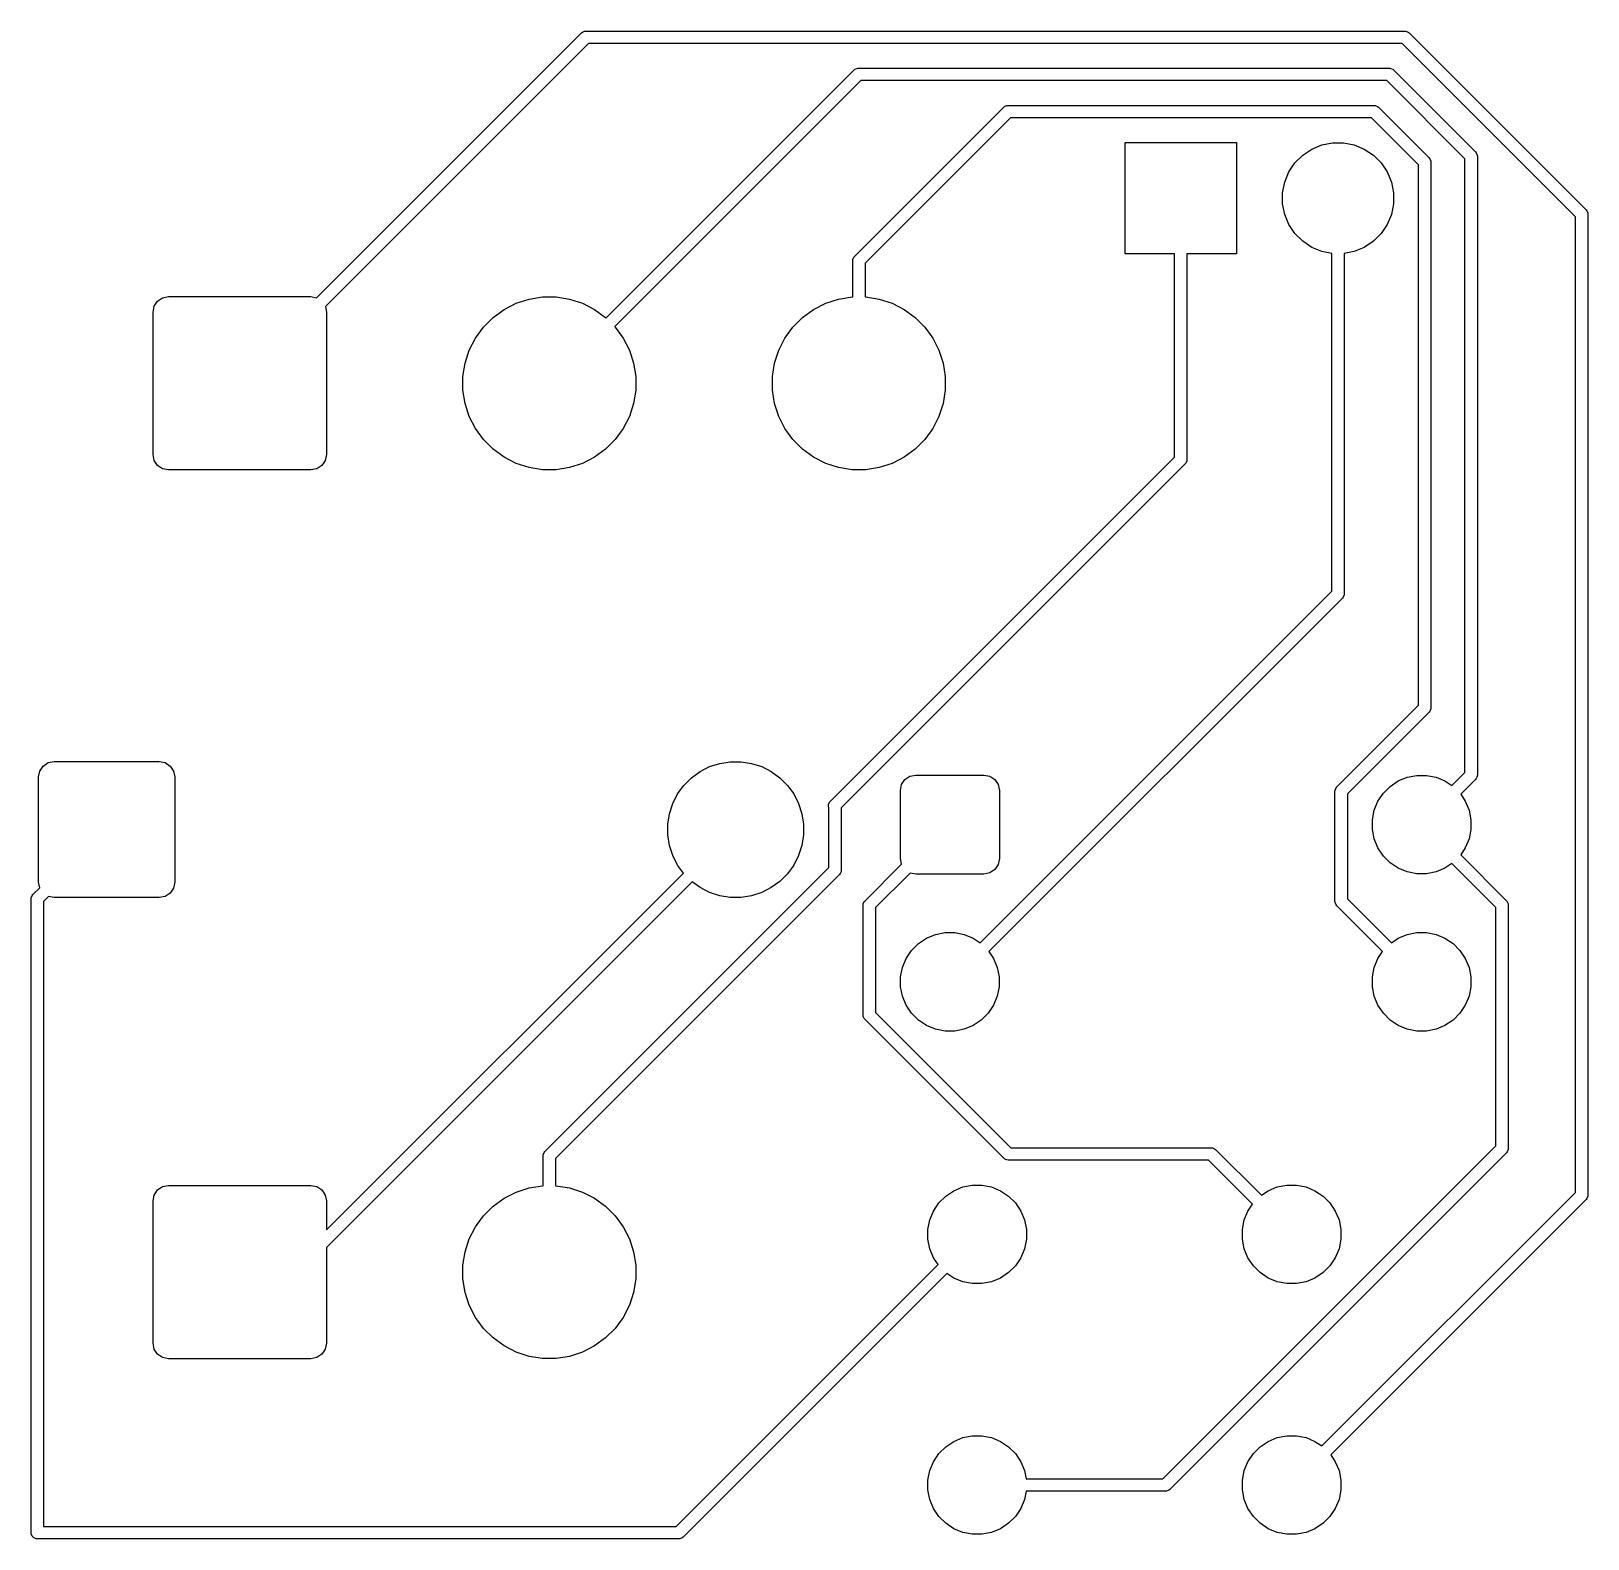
# Model space of a CAD drawing. Header units: millimetres. Extents: x 32.2 to 57.3, y -45.4 to -21.
import ezdxf

# ---------------------------------------------------------------- set-up
doc = ezdxf.new("R2010")
doc.units = ezdxf.units.MM
doc.layers.add('F.Cu', color=13, linetype='CONTINUOUS', true_color=0xc83434)

msp = doc.modelspace()

# ---------------------------------------------------------------- linework, layer by layer
at = {"layer": 'F.Cu', "linetype": 'CONTINUOUS'}
for p, q in [((36.765563, -25.343014), (41.044289, -21.064289)), ((41.044289, -21.064289), (41.059443, -21.051853)), ((41.059443, -21.051853), (41.095491, -21.036921)), ((41.095491, -21.036921), (41.115, -21.035)), ((41.115, -21.035), (54.341955, -21.035)), ((54.341955, -21.035), (54.361464, -21.036921)), ((54.361464, -21.036921), (54.397512, -21.051853)), ((54.397512, -21.051853), (54.412666, -21.064289)), ((54.412666, -21.064289), (57.270711, -23.922334)), ((41.156422, -21.235), (36.906985, -25.484436)), ((54.300533, -21.235), (41.156422, -21.235)), ((57.1, -24.034467), (54.300533, -21.235)), ((41.441186, -25.667391), (45.44429, -21.664289)), ((45.556421, -21.835), (41.582608, -25.808813)), ((45.44429, -21.664289), (45.459443, -21.651852)), ((45.459443, -21.651852), (45.495491, -21.636921)), ((45.495491, -21.636921), (45.515, -21.635)), ((45.515, -21.635), (54.093427, -21.635)), ((54.052005, -21.835), (45.556421, -21.835)), ((55.314999, -23.097994), (54.052005, -21.835)), ((54.093427, -21.635), (54.112936, -21.636921)), ((54.112936, -21.636921), (54.148984, -21.651853)), ((54.148984, -21.651853), (54.164138, -21.664289)), ((54.164138, -21.664289), (55.48571, -22.985861)), ((45.454289, -24.674391), (47.864391, -22.264289)), ((47.864391, -22.264289), (47.879545, -22.251853)), ((47.879545, -22.251853), (47.915593, -22.236921)), ((47.915593, -22.236921), (47.935102, -22.235)), ((47.935102, -22.235), (53.844899, -22.235)), ((53.844899, -22.235), (53.864408, -22.236921)), ((53.864408, -22.236921), (53.900456, -22.251853)), ((53.900456, -22.251853), (53.91561, -22.264289)), ((53.91561, -22.264289), (54.735711, -23.08439)), ((47.976524, -22.435), (45.625, -24.786524)), ((53.803477, -22.435), (47.976524, -22.435)), ((54.565, -23.196523), (53.803477, -22.435)), ((49.825, -24.635), (49.825, -22.835)), ((49.825, -22.835), (51.625, -22.835)), ((51.625, -22.835), (51.625, -24.635)), ((52.840743, -22.941271), (53.003744, -22.873754)), ((53.003744, -22.873754), (53.176785, -22.839334)), ((53.176785, -22.839334), (53.353215, -22.839334)), ((53.353215, -22.839334), (53.526256, -22.873754)), ((53.526256, -22.873754), (53.689257, -22.941271)), ((52.569291, -23.164046), (52.694046, -23.039291)), ((52.694046, -23.039291), (52.840743, -22.941271)), ((53.689257, -22.941271), (53.835954, -23.039291)), ((53.835954, -23.039291), (53.960709, -23.164046)), ((54.735711, -23.08439), (54.748147, -23.099544)), ((54.748147, -23.099544), (54.763079, -23.135592)), ((55.314999, -33.013579), (55.314999, -23.097994)), ((55.48571, -22.985861), (55.498146, -23.001015)), ((55.498146, -23.001015), (55.513078, -23.037063)), ((55.513078, -23.037063), (55.514999, -23.056572)), ((55.514999, -23.056572), (55.514999, -33.055001)), ((52.403754, -23.473744), (52.471271, -23.310743)), ((52.471271, -23.310743), (52.569291, -23.164046)), ((53.960709, -23.164046), (54.058729, -23.310743)), ((54.058729, -23.310743), (54.126246, -23.473744)), ((54.565, -31.9251), (54.565, -23.196523)), ((54.763079, -23.135592), (54.765, -23.155101)), ((54.765, -23.155101), (54.765, -31.966522)), ((52.369334, -23.646785), (52.403754, -23.473744)), ((54.126246, -23.473744), (54.160666, -23.646785)), ((52.369334, -23.823215), (52.369334, -23.646785)), ((52.403754, -23.996256), (52.369334, -23.823215)), ((54.160666, -23.823215), (54.126246, -23.996256)), ((54.160666, -23.646785), (54.160666, -23.823215)), ((52.471271, -24.159257), (52.403754, -23.996256)), ((54.126246, -23.996256), (54.058729, -24.159257)), ((57.1, -39.798578), (57.1, -24.034467)), ((57.270711, -23.922334), (57.283147, -23.937488)), ((57.283147, -23.937488), (57.298079, -23.973536)), ((57.298079, -23.973536), (57.3, -23.993045)), ((57.3, -23.993045), (57.3, -39.84)), ((52.569291, -24.305954), (52.471271, -24.159257)), ((52.694046, -24.430709), (52.569291, -24.305954)), ((53.960709, -24.305954), (53.835954, -24.430709)), ((54.058729, -24.159257), (53.960709, -24.305954)), ((50.625, -24.635), (49.825, -24.635)), ((50.625, -27.91599), (50.625, -24.635)), ((51.625, -24.635), (50.825, -24.635)), ((50.825, -24.635), (50.825, -27.957412)), ((52.840743, -24.528729), (52.694046, -24.430709)), ((53.003744, -24.596246), (52.840743, -24.528729)), ((53.165, -24.628321), (53.003744, -24.596246)), ((53.165, -30.083578), (53.165, -24.628321)), ((53.526256, -24.596246), (53.365, -24.628321)), ((53.365, -24.628321), (53.365, -30.125)), ((53.689257, -24.528729), (53.526256, -24.596246)), ((53.835954, -24.430709), (53.689257, -24.528729)), ((45.425, -24.745102), (45.426921, -24.725593)), ((45.425, -25.329316), (45.425, -24.745102)), ((45.426921, -24.725593), (45.441853, -24.689545)), ((45.441853, -24.689545), (45.454289, -24.674391)), ((45.625, -24.786524), (45.625, -25.329316)), ((34.198224, -25.398224), (34.27933, -25.34403)), ((34.27933, -25.34403), (34.375002, -25.325001)), ((34.375002, -25.325001), (36.674999, -25.325)), ((36.674999, -25.325), (36.765563, -25.343014)), ((39.989243, -25.431569), (40.198176, -25.363682)), ((40.198176, -25.363682), (40.415157, -25.329316)), ((40.415157, -25.329316), (40.634843, -25.329316)), ((40.634843, -25.329316), (40.851824, -25.363682)), ((40.851824, -25.363682), (41.060757, -25.431569)), ((44.989243, -25.431569), (45.198176, -25.363682)), ((45.198176, -25.363682), (45.415157, -25.329316)), ((45.415157, -25.329316), (45.425, -25.329316)), ((45.625, -25.329316), (45.634843, -25.329316)), ((45.634843, -25.329316), (45.851824, -25.363682)), ((45.851824, -25.363682), (46.060757, -25.431569)), ((34.125, -25.575001), (34.14403, -25.47933)), ((34.125001, -27.874998), (34.125, -25.575001)), ((34.14403, -25.47933), (34.198224, -25.398224)), ((36.906985, -25.484436), (36.924999, -25.575002)), ((36.924999, -25.575002), (36.925, -27.874999)), ((39.615773, -25.660432), (39.793502, -25.531304)), ((39.793502, -25.531304), (39.989243, -25.431569)), ((41.060757, -25.431569), (41.256498, -25.531304)), ((41.256498, -25.531304), (41.434227, -25.660432)), ((44.615773, -25.660432), (44.793502, -25.531304)), ((44.793502, -25.531304), (44.989243, -25.431569)), ((46.060757, -25.431569), (46.256498, -25.531304)), ((46.256498, -25.531304), (46.434227, -25.660432)), ((39.331304, -25.993502), (39.460432, -25.815773)), ((39.460432, -25.815773), (39.615773, -25.660432)), ((41.434227, -25.660432), (41.441186, -25.667391)), ((41.582608, -25.808813), (41.589568, -25.815773)), ((41.589568, -25.815773), (41.718696, -25.993502)), ((44.331304, -25.993502), (44.460432, -25.815773)), ((44.460432, -25.815773), (44.615773, -25.660432)), ((46.434227, -25.660432), (46.589568, -25.815773)), ((46.589568, -25.815773), (46.718696, -25.993502)), ((39.231569, -26.189243), (39.331304, -25.993502)), ((41.718696, -25.993502), (41.818431, -26.189243)), ((44.231569, -26.189243), (44.331304, -25.993502)), ((46.718696, -25.993502), (46.818431, -26.189243)), ((39.129316, -26.615157), (39.163682, -26.398176)), ((39.163682, -26.398176), (39.231569, -26.189243)), ((41.818431, -26.189243), (41.886318, -26.398176)), ((41.886318, -26.398176), (41.920684, -26.615157)), ((44.129316, -26.615157), (44.163682, -26.398176)), ((44.163682, -26.398176), (44.231569, -26.189243)), ((46.818431, -26.189243), (46.886318, -26.398176)), ((46.886318, -26.398176), (46.920684, -26.615157)), ((39.129316, -26.834843), (39.129316, -26.615157)), ((41.920684, -26.615157), (41.920684, -26.834843)), ((44.129316, -26.834843), (44.129316, -26.615157)), ((46.920684, -26.615157), (46.920684, -26.834843)), ((39.163682, -27.051824), (39.129316, -26.834843)), ((41.920684, -26.834843), (41.886318, -27.051824)), ((44.163682, -27.051824), (44.129316, -26.834843)), ((46.920684, -26.834843), (46.886318, -27.051824)), ((39.231569, -27.260757), (39.163682, -27.051824)), ((41.886318, -27.051824), (41.818431, -27.260757)), ((44.231569, -27.260757), (44.163682, -27.051824)), ((46.886318, -27.051824), (46.818431, -27.260757)), ((39.331304, -27.456498), (39.231569, -27.260757)), ((41.818431, -27.260757), (41.718696, -27.456498)), ((44.331304, -27.456498), (44.231569, -27.260757)), ((46.818431, -27.260757), (46.718696, -27.456498)), ((39.460432, -27.634227), (39.331304, -27.456498)), ((39.615773, -27.789568), (39.460432, -27.634227)), ((41.589568, -27.634227), (41.434227, -27.789568)), ((41.718696, -27.456498), (41.589568, -27.634227)), ((44.460432, -27.634227), (44.331304, -27.456498)), ((44.615773, -27.789568), (44.460432, -27.634227)), ((46.589568, -27.634227), (46.434227, -27.789568)), ((46.718696, -27.456498), (46.589568, -27.634227)), ((34.14403, -27.97067), (34.125001, -27.874998)), ((36.925, -27.874999), (36.90597, -27.97067)), ((39.793502, -27.918696), (39.615773, -27.789568)), ((41.434227, -27.789568), (41.256498, -27.918696)), ((44.793502, -27.918696), (44.615773, -27.789568)), ((46.434227, -27.789568), (46.256498, -27.918696)), ((34.198224, -28.051776), (34.14403, -27.97067)), ((34.27933, -28.10597), (34.198224, -28.051776)), ((34.375001, -28.125), (34.27933, -28.10597)), ((36.674998, -28.124999), (34.375001, -28.125)), ((36.77067, -28.10597), (36.674998, -28.124999)), ((36.851776, -28.051776), (36.77067, -28.10597)), ((36.90597, -27.97067), (36.851776, -28.051776)), ((39.989243, -28.018431), (39.793502, -27.918696)), ((40.198176, -28.086318), (39.989243, -28.018431)), ((40.415157, -28.120684), (40.198176, -28.086318)), ((40.634843, -28.120684), (40.415157, -28.120684)), ((40.851824, -28.086318), (40.634843, -28.120684)), ((41.060757, -28.018431), (40.851824, -28.086318)), ((41.256498, -27.918696), (41.060757, -28.018431)), ((44.989243, -28.018431), (44.793502, -27.918696)), ((45.198176, -28.086318), (44.989243, -28.018431)), ((45.070495, -33.470495), (50.625, -27.91599)), ((45.415157, -28.120684), (45.198176, -28.086318)), ((50.795711, -28.028123), (45.241206, -33.582628)), ((45.634843, -28.120684), (45.415157, -28.120684)), ((45.851824, -28.086318), (45.634843, -28.120684)), ((46.060757, -28.018431), (45.851824, -28.086318)), ((46.256498, -27.918696), (46.060757, -28.018431)), ((50.808147, -28.01297), (50.795711, -28.028123)), ((50.81252, -28.002411), (50.808147, -28.01297)), ((50.823079, -27.976921), (50.81252, -28.002411)), ((50.825, -27.957412), (50.823079, -27.976921)), ((47.484214, -35.764363), (53.165, -30.083578)), ((53.363079, -30.144509), (53.348147, -30.180557)), ((53.365, -30.125), (53.363079, -30.144509)), ((53.335711, -30.195711), (47.625636, -35.905785)), ((53.348147, -30.180557), (53.335711, -30.195711)), ((53.244289, -33.245811), (54.565, -31.9251)), ((54.73571, -32.037233), (53.415, -33.357943)), ((54.748147, -32.02208), (54.73571, -32.037233)), ((54.75252, -32.011521), (54.748147, -32.02208)), ((54.763079, -31.986031), (54.75252, -32.011521)), ((54.765, -31.966522), (54.763079, -31.986031)), ((32.29403, -32.989329), (32.348223, -32.908223)), ((32.348223, -32.908223), (32.429329, -32.85403)), ((32.429329, -32.85403), (32.525, -32.835001)), ((32.525, -32.835001), (34.225001, -32.835)), ((34.225001, -32.835), (34.320671, -32.85403)), ((34.320671, -32.85403), (34.401777, -32.908223)), ((34.401777, -32.908223), (34.45597, -32.989329)), ((42.960252, -32.997096), (43.114048, -32.918733)), ((43.114048, -32.918733), (43.27821, -32.865393)), ((43.27821, -32.865393), (43.448695, -32.838391)), ((43.448695, -32.838391), (43.621305, -32.838391)), ((43.621305, -32.838391), (43.79179, -32.865393)), ((43.79179, -32.865393), (43.955952, -32.918733)), ((43.955952, -32.918733), (44.109748, -32.997096)), ((32.275, -33.084999), (32.29403, -32.989329)), ((32.275001, -34.785), (32.275, -33.084999)), ((34.45597, -32.989329), (34.474999, -33.085)), ((34.474999, -33.085), (34.475, -34.785001)), ((42.698553, -33.220607), (42.820607, -33.098553)), ((42.820607, -33.098553), (42.960252, -32.997096)), ((44.109748, -32.997096), (44.249393, -33.098553)), ((44.249393, -33.098553), (44.371447, -33.220607)), ((46.21403, -33.209329), (46.268223, -33.128223)), ((46.268223, -33.128223), (46.349329, -33.07403)), ((46.349329, -33.07403), (46.445, -33.055)), ((46.445, -33.055), (47.545, -33.055)), ((47.545, -33.055), (47.640671, -33.07403)), ((47.640671, -33.07403), (47.721777, -33.128223)), ((47.721777, -33.128223), (47.77597, -33.209329)), ((54.107485, -33.236592), (54.237883, -33.149463)), ((54.237883, -33.149463), (54.382772, -33.089448)), ((54.382772, -33.089448), (54.536586, -33.058852)), ((54.536586, -33.058852), (54.693414, -33.058852)), ((54.693414, -33.058852), (54.847228, -33.089448)), ((54.847228, -33.089448), (54.992117, -33.149463)), ((54.992117, -33.149463), (55.104214, -33.224364)), ((55.104214, -33.224364), (55.314999, -33.013579)), ((55.485709, -33.125712), (55.245635, -33.365785)), ((55.498146, -33.110559), (55.485709, -33.125712)), ((55.50689, -33.089448), (55.498146, -33.110559)), ((55.513078, -33.07451), (55.50689, -33.089448)), ((55.514999, -33.055001), (55.513078, -33.07451)), ((42.518733, -33.514048), (42.597096, -33.360252)), ((42.597096, -33.360252), (42.698553, -33.220607)), ((44.371447, -33.220607), (44.472904, -33.360252)), ((44.472904, -33.360252), (44.551267, -33.514048)), ((46.195, -33.305), (46.21403, -33.209329)), ((46.195, -34.405), (46.195, -33.305)), ((47.77597, -33.209329), (47.795, -33.305)), ((47.795, -33.305), (47.795, -34.405)), ((53.215, -33.316522), (53.216921, -33.297013)), ((53.215, -35.095), (53.215, -33.316522)), ((53.216921, -33.297013), (53.231853, -33.260965)), ((53.231853, -33.260965), (53.244289, -33.245811)), ((53.415, -33.357943), (53.415, -35.053578)), ((53.909463, -33.477883), (53.996592, -33.347485)), ((53.996592, -33.347485), (54.107485, -33.236592)), ((55.245635, -33.365785), (55.320537, -33.477883)), ((42.438391, -33.848695), (42.465393, -33.67821)), ((42.465393, -33.67821), (42.518733, -33.514048)), ((44.551267, -33.514048), (44.604607, -33.67821)), ((44.604607, -33.67821), (44.631609, -33.848695)), ((45.036921, -33.527903), (45.051853, -33.491855)), ((45.036921, -33.566921), (45.036921, -33.527903)), ((45.041206, -33.577265), (45.036921, -33.566921)), ((45.041206, -34.550114), (45.041206, -33.577265)), ((45.051853, -33.491855), (45.064289, -33.476701)), ((45.064289, -33.476701), (45.07049, -33.4705)), ((45.07049, -33.4705), (45.070495, -33.470495)), ((45.241206, -33.582628), (45.241206, -34.591536)), ((53.818852, -33.776586), (53.849448, -33.622772)), ((53.849448, -33.622772), (53.909463, -33.477883)), ((55.320537, -33.477883), (55.380552, -33.622772)), ((55.380552, -33.622772), (55.411148, -33.776586)), ((42.438391, -34.021305), (42.438391, -33.848695)), ((44.631609, -33.848695), (44.631609, -34.021305)), ((53.818852, -33.933414), (53.818852, -33.776586)), ((53.849448, -34.087228), (53.818852, -33.933414)), ((55.411148, -33.933414), (55.380552, -34.087228)), ((55.411148, -33.776586), (55.411148, -33.933414)), ((42.465393, -34.19179), (42.438391, -34.021305)), ((42.518733, -34.355952), (42.465393, -34.19179)), ((44.604607, -34.19179), (44.551267, -34.355952)), ((44.631609, -34.021305), (44.604607, -34.19179)), ((53.909463, -34.232117), (53.849448, -34.087228)), ((55.380552, -34.087228), (55.320537, -34.232117)), ((42.597096, -34.509748), (42.518733, -34.355952)), ((44.551267, -34.355952), (44.472904, -34.509748)), ((46.213014, -34.495564), (46.195, -34.405)), ((47.795, -34.405), (47.77597, -34.500671)), ((53.996592, -34.362515), (53.909463, -34.232117)), ((54.107485, -34.473408), (53.996592, -34.362515)), ((55.320537, -34.232117), (55.245636, -34.344214)), ((55.245636, -34.344214), (55.985711, -35.08429)), ((36.924999, -40.403578), (42.690402, -34.638175)), ((40.454289, -39.137031), (45.041206, -34.550114)), ((45.211917, -34.662247), (40.625, -39.249164)), ((42.690402, -34.638175), (42.597096, -34.509748)), ((44.371447, -34.649393), (44.249393, -34.771447)), ((44.472904, -34.509748), (44.371447, -34.649393)), ((45.224353, -34.647093), (45.211917, -34.662247)), ((45.22896, -34.63597), (45.224353, -34.647093)), ((45.239285, -34.611045), (45.22896, -34.63597)), ((45.241206, -34.591536), (45.239285, -34.611045)), ((45.624289, -35.084289), (46.213014, -34.495564)), ((46.354435, -34.636985), (45.795, -35.196421)), ((46.445, -34.655), (46.354435, -34.636985)), ((47.545, -34.655), (46.445, -34.655)), ((47.640671, -34.63597), (47.545, -34.655)), ((47.721777, -34.581777), (47.640671, -34.63597)), ((47.77597, -34.500671), (47.721777, -34.581777)), ((54.237883, -34.560537), (54.107485, -34.473408)), ((54.382772, -34.620552), (54.237883, -34.560537)), ((54.536586, -34.651148), (54.382772, -34.620552)), ((54.693414, -34.651148), (54.536586, -34.651148)), ((54.847228, -34.620552), (54.693414, -34.651148)), ((54.992117, -34.560537), (54.847228, -34.620552)), ((55.104214, -34.485636), (54.992117, -34.560537)), ((55.815, -35.196421), (55.104214, -34.485636)), ((32.184187, -34.984391), (32.293014, -34.875563)), ((32.293014, -34.875563), (32.275001, -34.785)), ((34.45597, -34.880671), (34.401777, -34.961777)), ((34.475, -34.785001), (34.45597, -34.880671)), ((42.831824, -34.779597), (36.924999, -40.686422)), ((42.960252, -34.872904), (42.831824, -34.779597)), ((43.114048, -34.951267), (42.960252, -34.872904)), ((43.27821, -35.004607), (43.114048, -34.951267)), ((43.955952, -34.951267), (43.79179, -35.004607)), ((44.109748, -34.872904), (43.955952, -34.951267)), ((44.249393, -34.771447), (44.109748, -34.872904)), ((32.154898, -35.055102), (32.156819, -35.035593)), ((32.154898, -45.295), (32.154898, -35.055102)), ((32.156819, -35.035593), (32.171751, -34.999545)), ((32.171751, -34.999545), (32.184187, -34.984391)), ((32.434436, -35.016985), (32.354898, -35.096523)), ((32.354898, -35.096523), (32.354898, -45.195)), ((32.524999, -35.035), (32.434436, -35.016985)), ((34.225, -35.034999), (32.524999, -35.035)), ((34.320671, -35.01597), (34.225, -35.034999)), ((34.401777, -34.961777), (34.320671, -35.01597)), ((43.448695, -35.031609), (43.27821, -35.004607)), ((43.621305, -35.031609), (43.448695, -35.031609)), ((43.79179, -35.004607), (43.621305, -35.031609)), ((45.595, -35.155), (45.596921, -35.135491)), ((45.595, -36.933478), (45.595, -35.155)), ((45.596921, -35.135491), (45.611853, -35.099443)), ((45.611853, -35.099443), (45.624289, -35.084289)), ((45.795, -35.196421), (45.795, -36.892056)), ((53.216921, -35.114509), (53.215, -35.095)), ((53.231853, -35.150557), (53.216921, -35.114509)), ((53.244289, -35.165711), (53.231853, -35.150557)), ((53.984364, -35.905785), (53.244289, -35.165711)), ((53.415, -35.053578), (54.125785, -35.764364)), ((55.815, -39.043578), (55.815, -35.196421)), ((55.985711, -35.08429), (55.998148, -35.099443)), ((55.998148, -35.099443), (56.004388, -35.114509)), ((56.004388, -35.114509), (56.013079, -35.135491)), ((56.013079, -35.135491), (56.015, -35.155)), ((56.015, -35.155), (56.015, -39.085)), ((46.487485, -35.776592), (46.617883, -35.689463)), ((46.617883, -35.689463), (46.762772, -35.629448)), ((46.762772, -35.629448), (46.916586, -35.598852)), ((46.916586, -35.598852), (47.073414, -35.598852)), ((47.073414, -35.598852), (47.227228, -35.629448)), ((47.227228, -35.629448), (47.372117, -35.689463)), ((47.372117, -35.689463), (47.484214, -35.764363)), ((54.125785, -35.764364), (54.237883, -35.689463)), ((54.237883, -35.689463), (54.382772, -35.629448)), ((54.382772, -35.629448), (54.536586, -35.598852)), ((54.536586, -35.598852), (54.693414, -35.598852)), ((54.693414, -35.598852), (54.847228, -35.629448)), ((54.847228, -35.629448), (54.992117, -35.689463)), ((54.992117, -35.689463), (55.122515, -35.776592)), ((46.289463, -36.017883), (46.376592, -35.887485)), ((46.376592, -35.887485), (46.487485, -35.776592)), ((47.625636, -35.905785), (47.700537, -36.017883)), ((53.909463, -36.017883), (53.984364, -35.905785)), ((55.122515, -35.776592), (55.233408, -35.887485)), ((55.233408, -35.887485), (55.320537, -36.017883)), ((46.198852, -36.316586), (46.229448, -36.162772)), ((46.229448, -36.162772), (46.289463, -36.017883)), ((47.700537, -36.017883), (47.760552, -36.162772)), ((47.760552, -36.162772), (47.791148, -36.316586)), ((53.818852, -36.316586), (53.849448, -36.162772)), ((53.849448, -36.162772), (53.909463, -36.017883)), ((55.320537, -36.017883), (55.380552, -36.162772)), ((55.380552, -36.162772), (55.411148, -36.316586)), ((46.198852, -36.473414), (46.198852, -36.316586)), ((47.791148, -36.316586), (47.791148, -36.473414)), ((53.818852, -36.473414), (53.818852, -36.316586)), ((55.411148, -36.316586), (55.411148, -36.473414)), ((46.229448, -36.627228), (46.198852, -36.473414)), ((46.289463, -36.772117), (46.229448, -36.627228)), ((47.760552, -36.627228), (47.700537, -36.772117)), ((47.791148, -36.473414), (47.760552, -36.627228)), ((53.849448, -36.627228), (53.818852, -36.473414)), ((53.909463, -36.772117), (53.849448, -36.627228)), ((55.380552, -36.627228), (55.320537, -36.772117)), ((55.411148, -36.473414), (55.380552, -36.627228)), ((45.596921, -36.952987), (45.595, -36.933478)), ((45.611853, -36.989035), (45.596921, -36.952987)), ((45.795, -36.892056), (47.977944, -39.075)), ((46.376592, -36.902515), (46.289463, -36.772117)), ((46.487485, -37.013408), (46.376592, -36.902515)), ((47.613408, -36.902515), (47.502515, -37.013408)), ((47.700537, -36.772117), (47.613408, -36.902515)), ((53.996592, -36.902515), (53.909463, -36.772117)), ((54.107485, -37.013408), (53.996592, -36.902515)), ((55.233408, -36.902515), (55.122515, -37.013408)), ((55.320537, -36.772117), (55.233408, -36.902515)), ((45.624289, -37.004189), (45.611853, -36.989035)), ((47.865811, -39.245711), (45.624289, -37.004189)), ((46.617883, -37.100537), (46.487485, -37.013408)), ((46.762772, -37.160552), (46.617883, -37.100537)), ((46.916586, -37.191148), (46.762772, -37.160552)), ((47.073414, -37.191148), (46.916586, -37.191148)), ((47.227228, -37.160552), (47.073414, -37.191148)), ((47.372117, -37.100537), (47.227228, -37.160552)), ((47.502515, -37.013408), (47.372117, -37.100537)), ((54.237883, -37.100537), (54.107485, -37.013408)), ((54.382772, -37.160552), (54.237883, -37.100537)), ((54.536586, -37.191148), (54.382772, -37.160552)), ((54.693414, -37.191148), (54.536586, -37.191148)), ((54.847228, -37.160552), (54.693414, -37.191148)), ((54.992117, -37.100537), (54.847228, -37.160552)), ((55.122515, -37.013408), (54.992117, -37.100537)), ((40.425, -39.207742), (40.426921, -39.188233)), ((40.425, -39.689316), (40.425, -39.207742)), ((40.426921, -39.188233), (40.441853, -39.152185)), ((40.441853, -39.152185), (40.454289, -39.137031)), ((47.977944, -39.075), (51.215, -39.075)), ((50.433578, -44.425), (55.815, -39.043578)), ((55.985711, -39.155711), (50.545711, -44.595711)), ((51.215, -39.075), (51.234509, -39.076921)), ((51.234509, -39.076921), (51.270557, -39.091853)), ((51.270557, -39.091853), (51.285711, -39.104289)), ((51.285711, -39.104289), (52.025785, -39.844364)), ((55.998147, -39.140557), (55.985711, -39.155711)), ((56.013079, -39.104509), (55.998147, -39.140557)), ((56.015, -39.085), (56.013079, -39.104509)), ((40.625, -39.249164), (40.625, -39.689316)), ((47.880965, -39.258147), (47.865811, -39.245711)), ((47.917013, -39.273079), (47.880965, -39.258147)), ((47.936522, -39.275), (47.917013, -39.273079)), ((51.173578, -39.275), (47.936522, -39.275)), ((51.884364, -39.985785), (51.173578, -39.275)), ((34.198224, -39.758224), (34.27933, -39.70403)), ((34.27933, -39.70403), (34.375002, -39.685001)), ((34.375002, -39.685001), (36.674999, -39.685)), ((36.674999, -39.685), (36.77067, -39.70403)), ((36.77067, -39.70403), (36.851776, -39.758224)), ((39.989243, -39.791569), (40.198176, -39.723682)), ((40.198176, -39.723682), (40.415157, -39.689316)), ((40.415157, -39.689316), (40.425, -39.689316)), ((40.625, -39.689316), (40.634843, -39.689316)), ((40.634843, -39.689316), (40.851824, -39.723682)), ((40.851824, -39.723682), (41.060757, -39.791569)), ((47.057883, -39.769463), (47.202772, -39.709448)), ((47.202772, -39.709448), (47.356586, -39.678852)), ((47.356586, -39.678852), (47.513414, -39.678852)), ((47.513414, -39.678852), (47.667228, -39.709448)), ((47.667228, -39.709448), (47.812117, -39.769463)), ((52.137883, -39.769463), (52.282772, -39.709448)), ((52.282772, -39.709448), (52.436586, -39.678852)), ((52.436586, -39.678852), (52.593414, -39.678852)), ((52.593414, -39.678852), (52.747228, -39.709448)), ((52.747228, -39.709448), (52.892117, -39.769463)), ((34.125, -39.935001), (34.14403, -39.83933)), ((34.125001, -42.234998), (34.125, -39.935001)), ((34.14403, -39.83933), (34.198224, -39.758224)), ((36.851776, -39.758224), (36.90597, -39.83933)), ((36.90597, -39.83933), (36.924999, -39.935002)), ((36.924999, -39.935002), (36.924999, -40.403578)), ((39.615773, -40.020432), (39.793502, -39.891304)), ((39.793502, -39.891304), (39.989243, -39.791569)), ((41.060757, -39.791569), (41.256498, -39.891304)), ((41.256498, -39.891304), (41.434227, -40.020432)), ((46.729463, -40.097883), (46.816592, -39.967485)), ((46.816592, -39.967485), (46.927485, -39.856592)), ((46.927485, -39.856592), (47.057883, -39.769463)), ((47.812117, -39.769463), (47.942515, -39.856592)), ((47.942515, -39.856592), (48.053408, -39.967485)), ((48.053408, -39.967485), (48.140537, -40.097883)), ((52.025785, -39.844364), (52.137883, -39.769463)), ((52.892117, -39.769463), (53.022515, -39.856592)), ((53.004214, -43.894363), (57.1, -39.798578)), ((53.022515, -39.856592), (53.133408, -39.967485)), ((53.133408, -39.967485), (53.220537, -40.097883)), ((57.270711, -39.91071), (53.145636, -44.035785)), ((57.283148, -39.895557), (57.270711, -39.91071)), ((57.298079, -39.859509), (57.283148, -39.895557)), ((57.3, -39.84), (57.298079, -39.859509)), ((39.331304, -40.353502), (39.460432, -40.175773)), ((39.460432, -40.175773), (39.615773, -40.020432)), ((41.434227, -40.020432), (41.589568, -40.175773)), ((41.589568, -40.175773), (41.718696, -40.353502)), ((46.669448, -40.242772), (46.729463, -40.097883)), ((48.140537, -40.097883), (48.200552, -40.242772)), ((51.749448, -40.242772), (51.809463, -40.097883)), ((51.809463, -40.097883), (51.884364, -39.985785)), ((53.220537, -40.097883), (53.280552, -40.242772)), ((39.231569, -40.549243), (39.331304, -40.353502)), ((41.718696, -40.353502), (41.818431, -40.549243)), ((46.638852, -40.396586), (46.669448, -40.242772)), ((46.638852, -40.553414), (46.638852, -40.396586)), ((48.200552, -40.242772), (48.231148, -40.396586)), ((48.231148, -40.396586), (48.231148, -40.553414)), ((51.718852, -40.396586), (51.749448, -40.242772)), ((51.718852, -40.553414), (51.718852, -40.396586)), ((53.280552, -40.242772), (53.311148, -40.396586)), ((53.311148, -40.396586), (53.311148, -40.553414)), ((36.924999, -40.686422), (36.925, -42.234999)), ((39.163682, -40.758176), (39.231569, -40.549243)), ((41.818431, -40.549243), (41.886318, -40.758176)), ((46.669448, -40.707228), (46.638852, -40.553414)), ((46.729463, -40.852117), (46.669448, -40.707228)), ((48.200552, -40.707228), (48.140537, -40.852117)), ((48.231148, -40.553414), (48.200552, -40.707228)), ((51.749448, -40.707228), (51.718852, -40.553414)), ((51.809463, -40.852117), (51.749448, -40.707228)), ((53.280552, -40.707228), (53.220537, -40.852117)), ((53.311148, -40.553414), (53.280552, -40.707228)), ((39.129316, -40.975157), (39.163682, -40.758176)), ((39.129316, -41.194843), (39.129316, -40.975157)), ((41.886318, -40.758176), (41.920684, -40.975157)), ((41.920684, -40.975157), (41.920684, -41.194843)), ((42.573578, -45.195), (46.804364, -40.964214)), ((46.804364, -40.964214), (46.729463, -40.852117)), ((48.053408, -40.982515), (47.942515, -41.093408)), ((48.140537, -40.852117), (48.053408, -40.982515)), ((51.896592, -40.982515), (51.809463, -40.852117)), ((52.007485, -41.093408), (51.896592, -40.982515)), ((53.133408, -40.982515), (53.022515, -41.093408)), ((53.220537, -40.852117), (53.133408, -40.982515)), ((39.163682, -41.411824), (39.129316, -41.194843)), ((41.920684, -41.194843), (41.886318, -41.411824)), ((46.945785, -41.105635), (42.685711, -45.365711)), ((47.057883, -41.180537), (46.945785, -41.105635)), ((47.202772, -41.240552), (47.057883, -41.180537)), ((47.812117, -41.180537), (47.667228, -41.240552)), ((47.942515, -41.093408), (47.812117, -41.180537)), ((52.137883, -41.180537), (52.007485, -41.093408)), ((52.282772, -41.240552), (52.137883, -41.180537)), ((52.892117, -41.180537), (52.747228, -41.240552)), ((53.022515, -41.093408), (52.892117, -41.180537)), ((39.231569, -41.620757), (39.163682, -41.411824)), ((41.886318, -41.411824), (41.818431, -41.620757)), ((47.356586, -41.271148), (47.202772, -41.240552)), ((47.513414, -41.271148), (47.356586, -41.271148)), ((47.667228, -41.240552), (47.513414, -41.271148)), ((52.436586, -41.271148), (52.282772, -41.240552)), ((52.593414, -41.271148), (52.436586, -41.271148)), ((52.747228, -41.240552), (52.593414, -41.271148)), ((39.331304, -41.816498), (39.231569, -41.620757)), ((41.818431, -41.620757), (41.718696, -41.816498)), ((39.460432, -41.994227), (39.331304, -41.816498)), ((41.718696, -41.816498), (41.589568, -41.994227)), ((34.14403, -42.33067), (34.125001, -42.234998)), ((36.925, -42.234999), (36.90597, -42.33067)), ((39.615773, -42.149568), (39.460432, -41.994227)), ((39.793502, -42.278696), (39.615773, -42.149568)), ((41.434227, -42.149568), (41.256498, -42.278696)), ((41.589568, -41.994227), (41.434227, -42.149568)), ((34.198224, -42.411776), (34.14403, -42.33067)), ((34.27933, -42.46597), (34.198224, -42.411776)), ((34.375001, -42.485), (34.27933, -42.46597)), ((36.674998, -42.484999), (34.375001, -42.485)), ((36.77067, -42.46597), (36.674998, -42.484999)), ((36.851776, -42.411776), (36.77067, -42.46597)), ((36.90597, -42.33067), (36.851776, -42.411776)), ((39.989243, -42.378431), (39.793502, -42.278696)), ((40.198176, -42.446318), (39.989243, -42.378431)), ((40.415157, -42.480684), (40.198176, -42.446318)), ((40.634843, -42.480684), (40.415157, -42.480684)), ((40.851824, -42.446318), (40.634843, -42.480684)), ((41.060757, -42.378431), (40.851824, -42.446318)), ((41.256498, -42.278696), (41.060757, -42.378431)), ((47.202772, -43.759448), (47.356586, -43.728852)), ((47.356586, -43.728852), (47.513414, -43.728852)), ((47.513414, -43.728852), (47.667228, -43.759448)), ((52.282772, -43.759448), (52.436586, -43.728852)), ((52.436586, -43.728852), (52.593414, -43.728852)), ((52.593414, -43.728852), (52.747228, -43.759448)), ((46.816592, -44.017485), (46.927485, -43.906592)), ((46.927485, -43.906592), (47.057883, -43.819463)), ((47.057883, -43.819463), (47.202772, -43.759448)), ((47.667228, -43.759448), (47.812117, -43.819463)), ((47.812117, -43.819463), (47.942515, -43.906592)), ((47.942515, -43.906592), (48.053408, -44.017485)), ((51.896592, -44.017485), (52.007485, -43.906592)), ((52.007485, -43.906592), (52.137883, -43.819463)), ((52.137883, -43.819463), (52.282772, -43.759448)), ((52.747228, -43.759448), (52.892117, -43.819463)), ((52.892117, -43.819463), (53.004214, -43.894363)), ((46.669448, -44.292772), (46.729463, -44.147883)), ((46.729463, -44.147883), (46.816592, -44.017485)), ((48.053408, -44.017485), (48.140537, -44.147883)), ((48.140537, -44.147883), (48.200552, -44.292772)), ((51.749448, -44.292772), (51.809463, -44.147883)), ((51.809463, -44.147883), (51.896592, -44.017485)), ((53.145636, -44.035785), (53.220537, -44.147883)), ((53.220537, -44.147883), (53.280552, -44.292772)), ((46.638852, -44.446586), (46.669448, -44.292772)), ((46.638852, -44.603414), (46.638852, -44.446586)), ((48.200552, -44.292772), (48.226854, -44.425)), ((48.226854, -44.425), (50.433578, -44.425)), ((51.718852, -44.446586), (51.749448, -44.292772)), ((51.718852, -44.603414), (51.718852, -44.446586)), ((53.280552, -44.292772), (53.311148, -44.446586)), ((53.311148, -44.446586), (53.311148, -44.603414)), ((46.669448, -44.757228), (46.638852, -44.603414)), ((46.729463, -44.902117), (46.669448, -44.757228)), ((48.200552, -44.757228), (48.140537, -44.902117)), ((48.226854, -44.625), (48.200552, -44.757228)), ((50.475, -44.625), (48.226854, -44.625)), ((50.494509, -44.623079), (50.475, -44.625)), ((50.530557, -44.608147), (50.494509, -44.623079)), ((50.545711, -44.595711), (50.530557, -44.608147)), ((51.749448, -44.757228), (51.718852, -44.603414)), ((51.809463, -44.902117), (51.749448, -44.757228)), ((53.280552, -44.757228), (53.220537, -44.902117)), ((53.311148, -44.603414), (53.280552, -44.757228)), ((46.816592, -45.032515), (46.729463, -44.902117)), ((48.140537, -44.902117), (48.053408, -45.032515)), ((51.896592, -45.032515), (51.809463, -44.902117)), ((53.220537, -44.902117), (53.133408, -45.032515)), ((32.354898, -45.195), (42.573578, -45.195)), ((46.927485, -45.143408), (46.816592, -45.032515)), ((47.057883, -45.230537), (46.927485, -45.143408)), ((47.202772, -45.290552), (47.057883, -45.230537)), ((47.812117, -45.230537), (47.667228, -45.290552)), ((47.942515, -45.143408), (47.812117, -45.230537)), ((48.053408, -45.032515), (47.942515, -45.143408)), ((52.007485, -45.143408), (51.896592, -45.032515)), ((52.137883, -45.230537), (52.007485, -45.143408)), ((52.282772, -45.290552), (52.137883, -45.230537)), ((52.892117, -45.230537), (52.747228, -45.290552)), ((53.022515, -45.143408), (52.892117, -45.230537)), ((53.133408, -45.032515), (53.022515, -45.143408)), ((32.156819, -45.314509), (32.154898, -45.295)), ((32.171751, -45.350557), (32.156819, -45.314509)), ((32.199341, -45.378147), (32.171751, -45.350557)), ((32.235389, -45.393079), (32.199341, -45.378147)), ((32.254898, -45.395), (32.235389, -45.393079)), ((42.615, -45.395), (32.254898, -45.395)), ((42.634509, -45.393079), (42.615, -45.395)), ((42.670557, -45.378147), (42.634509, -45.393079)), ((42.685711, -45.365711), (42.670557, -45.378147)), ((47.356586, -45.321148), (47.202772, -45.290552)), ((47.513414, -45.321148), (47.356586, -45.321148)), ((47.667228, -45.290552), (47.513414, -45.321148)), ((52.436586, -45.321148), (52.282772, -45.290552)), ((52.593414, -45.321148), (52.436586, -45.321148)), ((52.747228, -45.290552), (52.593414, -45.321148))]:
    msp.add_line(p, q, dxfattribs=at)

doc.saveas('drawing.dxf')
